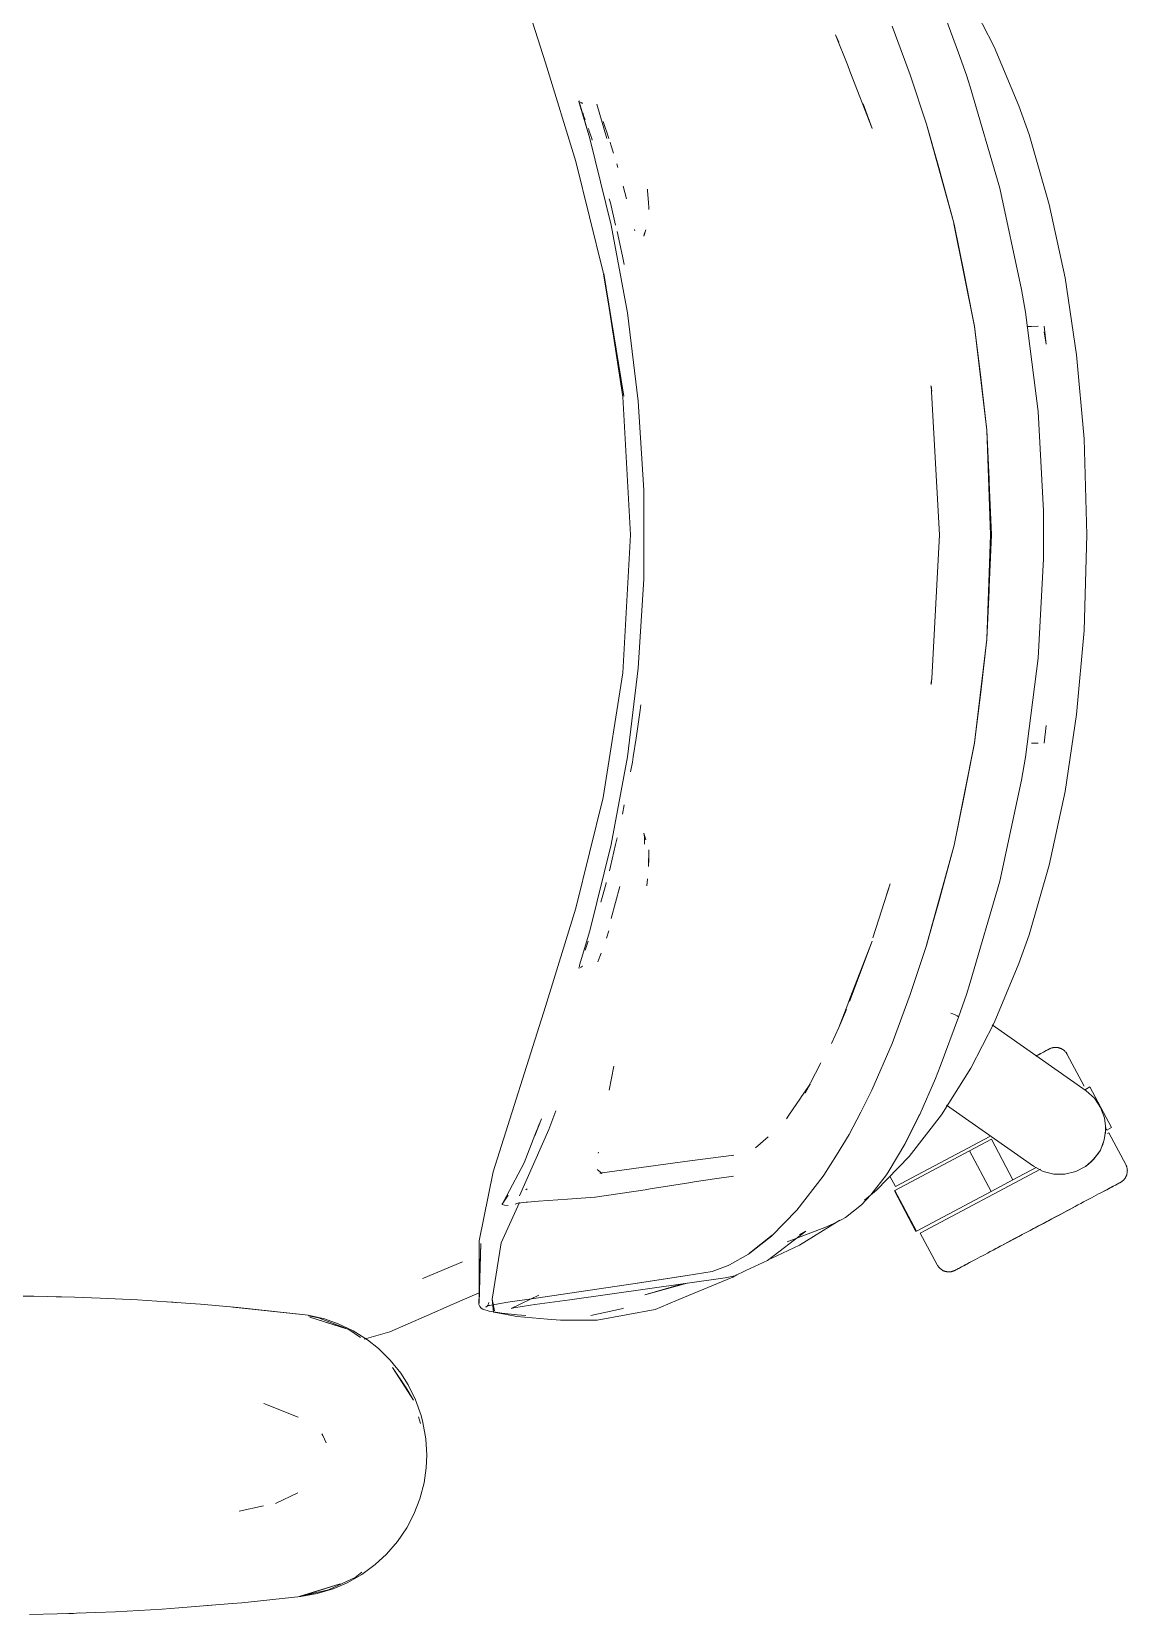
# Model space of a CAD drawing. Header units: millimetres. Extents: x 90978 to 295199, y -4084 to 97293.
# Drawn here: x 200071.1 to 200404.4, y 30828.5 to 31310 of the extents above; entities that cross this region are included whole.
import ezdxf

# ---------------------------------------------------------------- set-up
doc = ezdxf.new("R2010")
doc.units = ezdxf.units.MM
doc.header["$MEASUREMENT"] = 0
doc.layers.add('G-IMPT', color=8, linetype='CONTINUOUS', lineweight=9)
doc.layers.add('I-FURN', color=8, linetype='CONTINUOUS', lineweight=9)

msp = doc.modelspace()

# ---------------------------------------------------------------- linework, layer by layer
at = {"layer": 'G-IMPT'}
for p, q in [((200227.42, 31300.53), (200211.43, 31350.77)), ((200353.08, 31303.62), (200347.48, 31318.69)), ((200363.89, 31305.41), (200356.8, 31319.19)), ((200338.31, 31296.84), (200332.85, 31311.72)), ((200319.34, 31299.76), (200315.62, 31309.08)), ((200315.62, 31309.08), (200316.62, 31306.84)), ((200353.08, 31303.62), (200355.42, 31296.8)), ((200371.41, 31287.44), (200363.89, 31305.41)), ((200236.6, 31270.55), (200227.42, 31300.53)), ((200320.01, 31298.03), (200319.34, 31299.76)), ((200326.72, 31280.58), (200320.01, 31298.03)), ((200338.31, 31296.84), (200343.32, 31281.92)), ((200356.61, 31293.19), (200355.42, 31296.8)), ((200356.61, 31293.19), (200365.56, 31262.36)), ((200237.56, 31288.73), (200237.69, 31288.97)), ((200240.83, 31277.5), (200237.56, 31288.73)), ((200240.83, 31277.5), (200237.71, 31288.32)), ((200237.77, 31288.04), (200237.71, 31288.32)), ((200240.83, 31277.5), (200237.77, 31288.04)), ((200238.65, 31288.19), (200238.04, 31288.57)), ((200238.65, 31288.19), (200238.44, 31288.33)), ((200246.02, 31277.5), (200242.99, 31287.93)), ((200326.72, 31280.58), (200324, 31288.02)), ((200371.41, 31287.44), (200374.48, 31278.7)), ((200239.1, 31284.25), (200238.71, 31285.32)), ((200239.45, 31283.28), (200239.1, 31284.25)), ((200244.9, 31282.68), (200245.66, 31280.52)), ((200240.44, 31280.53), (200240.72, 31279.73)), ((200241.46, 31277.5), (200240.72, 31279.73)), ((200247.38, 31251.19), (200240.83, 31277.5)), ((200241.46, 31277.5), (200241.61, 31277.04)), ((200245.91, 31279.8), (200245.66, 31280.52)), ((200245.91, 31279.8), (200246.68, 31277.5)), ((200347.05, 31268.67), (200343.27, 31281.83)), ((200351.7, 31251.43), (200343.27, 31281.83)), ((200351.7, 31251.43), (200343.32, 31281.92)), ((200374.48, 31278.7), (200380.65, 31257.46)), ((200247.06, 31276.36), (200247.31, 31275.58)), ((200247.31, 31275.58), (200248.1, 31273.09)), ((200236.6, 31270.55), (200244.91, 31236.87)), ((200249.09, 31269.79), (200249.42, 31268.67)), ((200347.05, 31268.67), (200351.7, 31251.43)), ((200251, 31263), (200251.99, 31259.14)), ((200251, 31263), (200251.39, 31261.47)), ((200247.14, 31257.92), (200246.8, 31259.2)), ((200258.42, 31261.65), (200258.39, 31262.13)), ((200258.69, 31257.94), (200258.42, 31261.65)), ((200372.22, 31231.57), (200365.56, 31262.36)), ((200248.7, 31251.17), (200247.14, 31257.92)), ((200258.69, 31257.94), (200258.79, 31256.57)), ((200258.8, 31255.87), (200258.79, 31256.57)), ((200380.65, 31257.46), (200385.47, 31235.1)), ((200247.38, 31251.19), (200252.31, 31224.52)), ((200250.86, 31241.77), (200249.15, 31249.19)), ((200254.59, 31249.38), (200254.46, 31249.79)), ((200257.26, 31247.78), (200257.95, 31249.73)), ((200257.26, 31247.78), (200257.48, 31248.83)), ((200357.87, 31220.3), (200351.66, 31251.54)), ((200351.66, 31251.54), (200357.87, 31220.38)), ((200351.7, 31251.43), (200354.78, 31236.4)), ((200251.33, 31239.14), (200250.86, 31241.77)), ((200244.91, 31236.87), (200251.17, 31199.13)), ((200250.91, 31198.95), (200245.18, 31236.49)), ((200251.17, 31199.13), (200245.18, 31236.49)), ((200357.87, 31220.3), (200354.78, 31236.4)), ((200388.96, 31211.68), (200385.47, 31235.1)), ((200373.41, 31224.65), (200372.22, 31231.57)), ((200252.31, 31224.52), (200255.61, 31197.6)), ((200377.22, 31194.48), (200373.41, 31224.65)), ((200361.7, 31188.78), (200357.87, 31220.38)), ((200359.82, 31204.82), (200357.87, 31220.3)), ((200361.66, 31188.74), (200357.87, 31220.3)), ((200373.96, 31220.29), (200375.2, 31220.34)), ((200377.3, 31220.41), (200375.2, 31220.34)), ((200377.3, 31220.41), (200377.19, 31220.41)), ((200379.06, 31220.38), (200379.71, 31214.97)), ((200379.14, 31218.74), (200379.71, 31214.97)), ((200391.22, 31186.11), (200388.96, 31211.68)), ((200344.66, 31202.25), (200344.7, 31202)), ((200347.21, 31156.97), (200344.7, 31202.31)), ((200344.7, 31202.31), (200344.93, 31200.69)), ((200344.93, 31200.69), (200344.7, 31202)), ((200359.82, 31204.82), (200361.66, 31188.74)), ((200250.91, 31198.95), (200253.27, 31156.97)), ((200257.26, 31170.53), (200255.61, 31197.6)), ((200378.84, 31164.28), (200377.22, 31194.48)), ((200361.66, 31188.74), (200362.33, 31173.85)), ((200361.66, 31188.74), (200362.8, 31156.97)), ((200363.03, 31156.97), (200361.7, 31188.78)), ((200392.07, 31156.97), (200391.22, 31186.11)), ((200362.33, 31173.85), (200362.8, 31156.97)), ((200257.26, 31143.41), (200257.26, 31170.53)), ((200378.84, 31164.28), (200378.93, 31156.97)), ((200250.91, 31114.98), (200253.27, 31156.97)), ((200347.26, 31156.97), (200344.93, 31113.24)), ((200347.21, 31156.97), (200344.93, 31113.24)), ((200361.66, 31125.19), (200362.8, 31156.97)), ((200361.7, 31125.15), (200363.03, 31156.97)), ((200362.33, 31140.08), (200362.8, 31156.97)), ((200378.84, 31149.66), (200378.93, 31156.97)), ((200391.22, 31127.83), (200392.07, 31156.97)), ((200378.84, 31149.66), (200377.22, 31119.45)), ((200257.26, 31143.41), (200255.61, 31116.34)), ((200362.33, 31140.08), (200361.66, 31125.19)), ((200361.66, 31125.19), (200357.87, 31093.64)), ((200361.7, 31125.15), (200357.87, 31093.56)), ((200361.66, 31125.19), (200359.82, 31109.11)), ((200388.96, 31102.25), (200391.22, 31127.83)), ((200377.22, 31119.45), (200373.41, 31089.28)), ((200244.91, 31077.07), (200250.91, 31114.98)), ((200252.31, 31089.42), (200255.61, 31116.34)), ((200344.66, 31111.69), (200344.7, 31111.93)), ((200344.93, 31113.24), (200344.67, 31111.46)), ((200344.93, 31113.24), (200344.7, 31111.93)), ((200357.87, 31093.64), (200359.82, 31109.11)), ((200256.22, 31103.57), (200256.41, 31105.23)), ((200254.93, 31095.04), (200256.22, 31103.57)), ((200385.47, 31078.84), (200388.96, 31102.25)), ((200254.93, 31095.04), (200254.08, 31089.42)), ((200379.06, 31093.55), (200379.71, 31098.97)), ((200351.7, 31062.51), (200357.87, 31093.64)), ((200351.7, 31062.51), (200357.87, 31093.56)), ((200357.87, 31093.64), (200354.78, 31077.53)), ((200375.2, 31093.6), (200377.3, 31093.52)), ((200377.3, 31093.52), (200377.19, 31093.52)), ((200247.38, 31062.75), (200252.31, 31089.42)), ((200253.28, 31084.89), (200253.83, 31087.79)), ((200254.08, 31089.42), (200253.83, 31087.79)), ((200373.41, 31089.28), (200372.22, 31082.36)), ((200365.56, 31051.57), (200372.22, 31082.36)), ((200244.91, 31077.07), (200236.6, 31043.38)), ((200351.7, 31062.51), (200354.78, 31077.53)), ((200380.65, 31056.47), (200385.47, 31078.84)), ((200251.35, 31074.79), (200250.82, 31071.97)), ((200257.48, 31065.11), (200257.26, 31066.15)), ((200257.26, 31066.15), (200257.95, 31064.21)), ((200247.38, 31062.75), (200240.83, 31036.43)), ((200247.14, 31056.01), (200248.7, 31062.76)), ((200249.15, 31064.74), (200248.7, 31062.76)), ((200257.48, 31065.11), (200257.51, 31062.8)), ((200257.52, 31062.94), (200257.51, 31062.8)), ((200258.8, 31061.1), (200258.71, 31056.04)), ((200258.8, 31061.1), (200258.8, 31058.32)), ((200351.7, 31062.51), (200343.27, 31032.1)), ((200351.7, 31062.51), (200343.32, 31032.01)), ((200347.05, 31045.26), (200351.7, 31062.51)), ((200247.14, 31056.01), (200246.81, 31054.72)), ((200258.71, 31056.04), (200258.8, 31058.32)), ((200374.48, 31035.23), (200380.65, 31056.47)), ((200245.84, 31050.99), (200245.89, 31051.17)), ((200258.4, 31052.25), (200258.19, 31050.15)), ((200365.56, 31051.57), (200356.61, 31020.74)), ((200245.53, 31049.85), (200244.41, 31045.86)), ((200245.53, 31049.85), (200245.84, 31050.99)), ((200247.32, 31040.26), (200250.04, 31050)), ((200332.25, 31050.82), (200327, 31034.34)), ((200332.25, 31050.82), (200331.17, 31047.39)), ((200227.42, 31013.41), (200236.6, 31043.38)), ((200244.41, 31045.86), (200244.2, 31045.17)), ((200347.05, 31045.26), (200343.27, 31032.1)), ((200240.83, 31036.43), (200237.76, 31026)), ((200239.67, 31031.23), (200240.41, 31033.33)), ((200246.67, 31036.44), (200245.94, 31034.22)), ((200326.72, 31033.35), (200319.9, 31014.94)), ((200326.72, 31033.35), (200320.01, 31015.9)), ((200343.32, 31032.01), (200338.31, 31017.09)), ((200374.48, 31035.23), (200371.41, 31026.5)), ((200239.67, 31031.23), (200239.43, 31030.57)), ((200243.96, 31028.68), (200243.34, 31027.02)), ((200243.96, 31028.68), (200244.33, 31029.69)), ((200237.56, 31025.21), (200237.62, 31025.44)), ((200237.65, 31024.97), (200237.56, 31025.21)), ((200237.62, 31025.44), (200237.69, 31025.73)), ((200237.69, 31025.73), (200237.76, 31026)), ((200238.65, 31025.75), (200238.04, 31025.36)), ((200238.65, 31025.75), (200238.44, 31025.6)), ((200371.41, 31026.5), (200363.89, 31008.52)), ((200356.61, 31020.74), (200355.42, 31017.14)), ((200227.42, 31013.41), (200211.43, 30963.17)), ((200316.62, 31007.09), (200319.34, 31014.18)), ((200320.01, 31015.9), (200319.34, 31014.18)), ((200332.85, 31002.22), (200338.31, 31017.09)), ((200353.01, 31010.2), (200355.42, 31017.14)), ((200316.62, 31007.09), (200318.93, 31012.54)), ((200347.48, 30995.24), (200353.05, 31010.21)), ((200351.78, 31010.99), (200350.73, 31011.41)), ((200350.73, 31011.41), (200351.32, 31011.19)), ((200351.78, 31010.99), (200351.32, 31011.19)), ((200351.78, 31010.99), (200352.43, 31010.71)), ((200351.78, 31010.99), (200352.61, 31010.61)), ((200352.43, 31010.71), (200352.61, 31010.61)), ((200353.02, 31010.34), (200352.61, 31010.61)), ((200352.61, 31010.61), (200353, 31010.38)), ((200353.02, 31010.34), (200353, 31010.38)), ((200353.02, 31010.34), (200353.01, 31010.2)), ((200353.05, 31010.21), (200353.02, 31010.34)), ((200356.8, 30994.74), (200363.89, 31008.52)), ((200314.42, 31002.25), (200316.62, 31007.09)), ((200332.85, 31002.22), (200326.67, 30987.99)), ((200248.14, 30995.3), (200246.73, 30988.04)), ((200311.14, 30996.34), (200306.36, 30987.1)), ((200346, 30991.56), (200347.48, 30995.24)), ((200347.82, 30980.45), (200356.8, 30994.74)), ((200307.87, 30989.87), (200305.31, 30986.12)), ((200307.87, 30989.87), (200306.36, 30987.1)), ((200341.23, 30980.61), (200346, 30991.56)), ((200304.92, 30985.54), (200301.42, 30980.41)), ((200305.31, 30986.12), (200304.92, 30985.54)), ((200323.28, 30981.26), (200326.67, 30987.99)), ((200226.13, 30979.25), (200224.1, 30974.15)), ((200224.11, 30974.35), (200226.13, 30979.25)), ((200230.58, 30981.71), (200228.4, 30975.99)), ((200301.42, 30980.41), (200300.67, 30979.3)), ((200323.28, 30981.26), (200319.72, 30974.47)), ((200341.23, 30980.61), (200336.7, 30971.55)), ((200341.01, 30980.16), (200336.7, 30971.55)), ((200341.23, 30980.61), (200337.01, 30972.15)), ((200347.82, 30980.45), (200338.02, 30967.85)), ((200341.01, 30980.16), (200341.23, 30980.61)), ((200228.4, 30975.99), (200219.48, 30955.83)), ((200220.85, 30965.88), (200224.11, 30974.35)), ((200224.1, 30974.15), (200225.5, 30977.68)), ((200315.95, 30968.24), (200319.72, 30974.47)), ((200295.15, 30973.77), (200291.24, 30970.44)), ((200336.7, 30971.55), (200331.97, 30963.55)), ((200336.7, 30971.55), (200337.01, 30972.15)), ((200220.85, 30965.88), (200215.57, 30955.77)), ((200243.46, 30968.82), (200243.5, 30969.17)), ((200271.29, 30966.49), (200243.96, 30962.76)), ((200271.29, 30966.49), (200284.65, 30968.27)), ((200284.65, 30968.27), (200284.18, 30968.13)), ((200315.95, 30968.24), (200312.06, 30962.15)), ((200328.06, 30957.55), (200338.02, 30967.85)), ((200211.43, 30963.17), (200207.23, 30942.21)), ((200243.11, 30963.87), (200244.67, 30962.63)), ((200243.96, 30962.76), (200244.22, 30962.71)), ((200244.46, 30962.67), (200244.22, 30962.71)), ((200259.21, 30957.95), (200270.99, 30959.81)), ((200272.65, 30960.08), (200270.99, 30959.81)), ((200279.48, 30961.14), (200272.65, 30960.08)), ((200279.48, 30961.14), (200284.56, 30961.89)), ((200303.88, 30951.45), (200311.9, 30961.89)), ((200311.9, 30961.89), (200312.06, 30962.15)), ((200326.39, 30956.13), (200331.1, 30962.27)), ((200331.1, 30962.27), (200331.97, 30963.55)), ((200214.22, 30953.32), (200216.07, 30956.02)), ((200214.22, 30953.32), (200215.57, 30955.77)), ((200221.86, 30958), (200221.42, 30957.73)), ((200225.28, 30954.23), (200234.12, 30954.86)), ((200242.37, 30955.48), (200234.12, 30954.86)), ((200242.45, 30955.49), (200242.37, 30955.48)), ((200242.45, 30955.49), (200257.66, 30957.7)), ((200257.66, 30957.7), (200259.21, 30957.95)), ((200326.39, 30956.13), (200323.49, 30953.11)), ((200324.39, 30954.55), (200328.06, 30957.55)), ((200213.86, 30941.51), (200219.45, 30953.8)), ((200214.22, 30953.32), (200214.19, 30953.49)), ((200214.25, 30953.19), (200214.22, 30953.32)), ((200214.94, 30953.04), (200214.25, 30953.19)), ((200216.05, 30952.92), (200214.94, 30953.04)), ((200218.21, 30953.35), (200218.98, 30953.63)), ((200219.04, 30953.65), (200218.98, 30953.63)), ((200221.5, 30953.94), (200219.04, 30953.65)), ((200221.5, 30953.94), (200221.87, 30953.98)), ((200225.28, 30954.23), (200221.87, 30953.98)), ((200296.14, 30943.55), (200303.88, 30951.45)), ((200318.63, 30949.25), (200323.49, 30953.11)), ((200300.92, 30941.88), (200312.83, 30946.39)), ((200316.14, 30947.94), (200304.69, 30940.82)), ((200315.06, 30947.46), (200312.83, 30946.39)), ((200317.49, 30948.63), (200315.06, 30947.46)), ((200316.14, 30947.94), (200316.9, 30948.44)), ((200317.49, 30948.63), (200318.63, 30949.25)), ((200207.67, 30941.32), (200207.09, 30922.88)), ((200207.23, 30942.21), (200207.19, 30923.34)), ((200207.67, 30941.32), (200207.19, 30923.34)), ((200213.86, 30941.51), (200211.15, 30924.46)), ((200296.14, 30943.55), (200289.17, 30938.13)), ((200289.4, 30938.46), (200296.35, 30943.86)), ((200289.4, 30938.46), (200292.78, 30941.05)), ((200296.35, 30943.86), (200292.78, 30941.05)), ((200306.58, 30945.11), (200294.93, 30936.19)), ((200304.69, 30940.82), (200296.06, 30936.84)), ((200306.58, 30945.11), (200304.63, 30943.99)), ((200202.09, 30935.78), (200190.23, 30930.85)), ((200289.17, 30938.13), (200283.34, 30934.85)), ((200294.93, 30936.19), (200288.35, 30933.13)), ((200189.97, 30930.75), (200190.23, 30930.85)), ((200234.78, 30924.24), (200282, 30930.92)), ((200254.69, 30929.18), (200269.88, 30931.51)), ((200255.29, 30929.28), (200270.46, 30931.58)), ((200255.29, 30929.28), (200269.88, 30931.51)), ((200284.43, 30931.08), (200267.98, 30924.28)), ((200278.13, 30932.88), (200270.46, 30931.58)), ((200282.92, 30934.63), (200278.13, 30932.88)), ((200282, 30930.92), (200284.99, 30931.56)), ((200282.92, 30934.63), (200283.34, 30934.85)), ((200285.6, 30931.85), (200284.43, 30931.08)), ((200288.35, 30933.13), (200284.99, 30931.56)), ((200199.03, 30922.75), (200207.2, 30926.31)), ((200254.69, 30929.18), (200223.81, 30924.63)), ((200257.57, 30925.79), (200270.52, 30929.29)), ((200257.57, 30925.79), (200269.46, 30929.14)), ((200071.75, 30925.3), (200066.28, 30925.38)), ((200071.75, 30925.3), (200084.06, 30925.01)), ((200080.19, 30925.09), (200078.53, 30925.17)), ((200091.93, 30924.72), (200084.06, 30925.01)), ((200091.93, 30924.72), (200103.24, 30924.18)), ((200112.11, 30923.62), (200103.24, 30924.18)), ((200112.11, 30923.62), (200122.4, 30922.89)), ((200114.15, 30923.48), (200112.25, 30923.57)), ((200114.15, 30923.48), (200115.57, 30923.35)), ((200133.8, 30921.9), (200122.4, 30922.89)), ((200155.23, 30919.55), (200132.28, 30922)), ((200132.28, 30922), (200152.42, 30919.88)), ((200155.23, 30919.55), (200133.8, 30921.9)), ((200191.2, 30919.33), (200199.03, 30922.75)), ((200207.06, 30922.76), (200207.25, 30923.63)), ((200207.06, 30922.76), (200207.46, 30922.19)), ((200207.09, 30922.88), (200207.19, 30923.34)), ((200207.19, 30923.34), (200207.23, 30923.51)), ((200207.25, 30923.63), (200207.23, 30923.51)), ((200207.83, 30921.69), (200207.46, 30922.19)), ((200207.83, 30921.69), (200208.37, 30921.37)), ((200210.23, 30920.82), (200208.37, 30921.37)), ((200210.32, 30922.58), (200209.22, 30922.02)), ((200209.72, 30922.41), (200209.22, 30922.02)), ((200209.7, 30922.41), (200215.96, 30923.52)), ((200210.32, 30922.58), (200209.7, 30922.41)), ((200210.04, 30922.96), (200209.72, 30922.41)), ((200210.04, 30922.96), (200210.12, 30923.45)), ((200211.83, 30920.88), (200211.15, 30924.46)), ((200211.83, 30920.88), (200211.21, 30924.43)), ((200211.21, 30924.43), (200211.6, 30920.47)), ((200223.81, 30924.63), (200215.96, 30923.52)), ((200225.36, 30925.61), (200216.93, 30921.61)), ((200216.93, 30921.61), (200217.8, 30921.75)), ((200217.8, 30921.75), (200222.82, 30922.59)), ((200222.82, 30922.59), (200224.12, 30922.8)), ((200234.78, 30924.24), (200224.12, 30922.8)), ((200241.19, 30919.47), (200250.5, 30921.51)), ((200243.06, 30918.06), (200260.75, 30921.3)), ((200250.5, 30921.51), (200251.08, 30921.66)), ((200260.75, 30921.3), (200264.61, 30922.89)), ((200267.98, 30924.28), (200264.61, 30922.89)), ((200155.23, 30919.55), (200152.42, 30919.88)), ((200155.23, 30919.55), (200160.2, 30918.39)), ((200155.31, 30919.33), (200158.37, 30918.76)), ((200167.59, 30915.15), (200155.73, 30918.96)), ((200164.88, 30916.05), (200155.73, 30918.96)), ((200158.37, 30918.76), (200166.55, 30915.56)), ((200164.33, 30916.95), (200160.2, 30918.39)), ((200168.91, 30914.76), (200164.33, 30916.95)), ((200180.07, 30914.47), (200191.2, 30919.33)), ((200213.51, 30920.29), (200210.23, 30920.82)), ((200213.92, 30920.03), (200211.6, 30920.47)), ((200213.51, 30920.29), (200214.12, 30920.21)), ((200213.92, 30920.03), (200218.17, 30919.22)), ((200218.81, 30919.69), (200214.12, 30920.21)), ((200218.64, 30919.18), (200218.17, 30919.22)), ((200227.97, 30918.37), (200218.64, 30919.18)), ((200218.81, 30919.69), (200221.4, 30919.48)), ((200227.97, 30918.37), (200231.92, 30918.03)), ((200231.92, 30918.03), (200236.09, 30918.03)), ((200243.06, 30918.06), (200236.09, 30918.03)), ((200167.59, 30915.15), (200164.88, 30916.05)), ((200167.59, 30915.15), (200171.16, 30912.73)), ((200168.91, 30914.76), (200173.23, 30912.03)), ((200180.07, 30914.47), (200172.25, 30912.21)), ((200176.54, 30909.4), (200173.23, 30912.03)), ((200180.15, 30905.85), (200176.54, 30909.4)), ((200180.15, 30905.85), (200183.34, 30901.88)), ((200187.2, 30893.72), (200180.87, 30903.67)), ((200185.04, 30897.4), (200180.87, 30903.67)), ((200185.6, 30898.33), (200183.34, 30901.88)), ((200187.2, 30893.72), (200185.04, 30897.4)), ((200187.84, 30893.82), (200185.6, 30898.33)), ((200141.71, 30892.65), (200152.14, 30888.51)), ((200187.84, 30893.82), (200189.55, 30889.05)), ((200188.75, 30888.61), (200189.37, 30886.58)), ((200190.12, 30886.92), (200189.55, 30889.05)), ((200159.67, 30882.98), (200159.37, 30883.43)), ((200160.68, 30880.76), (200159.67, 30882.98)), ((200191, 30881.97), (200190.12, 30886.92)), ((200191.29, 30876.93), (200191, 30881.97)), ((200190.48, 30868.57), (200191.12, 30873.08)), ((200191.29, 30876.93), (200191.12, 30873.08)), ((200190.48, 30868.57), (200189.21, 30863.7)), ((200152.05, 30865.55), (200145.26, 30862.29)), ((200187.38, 30858.99), (200189.21, 30863.7)), ((200134.22, 30859.95), (200141.65, 30861.52)), ((200185.19, 30854.83), (200187.38, 30858.99)), ((200185.19, 30854.83), (200182.36, 30850.66)), ((200182.36, 30850.66), (200179.04, 30846.83)), ((200175.6, 30843.66), (200179.04, 30846.83)), ((200161.39, 30836.02), (200169.45, 30839.76)), ((200167.08, 30838.15), (200171.52, 30840.67)), ((200171.56, 30841.36), (200169.45, 30839.76)), ((200175.6, 30843.66), (200171.52, 30840.67)), ((200152.42, 30833.98), (200164.88, 30837.81)), ((200152.42, 30833.98), (200155.73, 30834.9)), ((200152.93, 30833.98), (200157.97, 30834.88)), ((200161.39, 30836.02), (200152.98, 30834.11)), ((200164.88, 30837.81), (200155.73, 30834.9)), ((200162.84, 30836.34), (200157.97, 30834.88)), ((200167.08, 30838.15), (200162.84, 30836.34)), ((200110.73, 30830.16), (200096.59, 30829.35)), ((200115.82, 30830.48), (200110.73, 30830.16)), ((200115.82, 30830.48), (200130.87, 30831.73)), ((200124, 30831.13), (200125.68, 30831.3)), ((200130.87, 30831.73), (200135, 30832.07)), ((200135, 30832.07), (200152.93, 30833.98)), ((200070.39, 30828.54), (200078.81, 30828.7)), ((200090.57, 30829.09), (200078.81, 30828.7)), ((200083.75, 30828.84), (200082.25, 30828.83)), ((200085.68, 30828.95), (200083.75, 30828.84)), ((200090.57, 30829.09), (200096.59, 30829.35))]:
    msp.add_line(p, q, dxfattribs=at)
at = {"layer": 'I-FURN'}
for p, q in [((200363.26, 31007.85), (200391.85, 30987.83)), ((200376.53, 30998.34), (200377.07, 30998.63)), ((200377.34, 30998.77), (200376.82, 30998.5)), ((200377.07, 30998.63), (200377.57, 30998.89)), ((200377.82, 30999.03), (200377.34, 30998.77)), ((200377.57, 30998.89), (200378.03, 30999.14)), ((200378.27, 30999.27), (200377.82, 30999.03)), ((200378.03, 30999.14), (200378.46, 30999.37)), ((200378.68, 30999.49), (200378.27, 30999.27)), ((200378.46, 30999.37), (200378.85, 30999.58)), ((200379.05, 30999.68), (200378.68, 30999.49)), ((200378.85, 30999.58), (200379.21, 30999.77)), ((200379.39, 30999.86), (200379.05, 30999.68)), ((200379.21, 30999.77), (200379.53, 30999.94)), ((200379.68, 31000.02), (200379.39, 30999.86)), ((200379.53, 30999.94), (200379.81, 31000.09)), ((200379.94, 31000.16), (200379.68, 31000.02)), ((200379.81, 31000.09), (200380.05, 31000.21)), ((200380.16, 31000.27), (200379.94, 31000.16)), ((200380.05, 31000.21), (200380.25, 31000.32)), ((200380.34, 31000.37), (200380.16, 31000.27)), ((200380.25, 31000.32), (200380.41, 31000.41)), ((200380.48, 31000.44), (200380.34, 31000.37)), ((200380.41, 31000.41), (200380.53, 31000.47)), ((200380.58, 31000.5), (200380.48, 31000.44)), ((200380.53, 31000.47), (200380.62, 31000.52)), ((200380.64, 31000.53), (200380.58, 31000.5)), ((200380.62, 31000.52), (200380.66, 31000.54)), ((200380.66, 31000.54), (200380.64, 31000.53)), ((200380.66, 31000.54), (200380.81, 31000.61)), ((200380.66, 31000.54), (200380.66, 31000.54)), ((200380.81, 31000.61), (200380.95, 31000.68)), ((200380.95, 31000.68), (200381.1, 31000.74)), ((200381.1, 31000.74), (200381.25, 31000.8)), ((200381.25, 31000.8), (200381.41, 31000.85)), ((200381.41, 31000.85), (200381.56, 31000.89)), ((200381.56, 31000.89), (200381.72, 31000.92)), ((200381.72, 31000.92), (200381.88, 31000.96)), ((200381.88, 31000.96), (200382.04, 31000.98)), ((200382.04, 31000.98), (200382.2, 31001)), ((200382.2, 31001), (200382.36, 31001.01)), ((200382.36, 31001.01), (200382.52, 31001.01)), ((200382.52, 31001.01), (200382.68, 31001.01)), ((200382.68, 31001.01), (200382.84, 31001)), ((200382.84, 31001), (200383, 31000.99)), ((200383, 31000.99), (200383.16, 31000.97)), ((200383.16, 31000.97), (200383.32, 31000.94)), ((200383.32, 31000.94), (200383.48, 31000.91)), ((200383.48, 31000.91), (200383.63, 31000.86)), ((200383.63, 31000.86), (200383.79, 31000.82)), ((200383.79, 31000.82), (200383.94, 31000.77)), ((200383.94, 31000.77), (200384.09, 31000.71)), ((200384.09, 31000.71), (200384.24, 31000.64)), ((200384.24, 31000.64), (200384.38, 31000.57)), ((200384.38, 31000.57), (200384.53, 31000.5)), ((200384.53, 31000.5), (200384.67, 31000.42)), ((200384.67, 31000.42), (200384.8, 31000.33)), ((200384.8, 31000.33), (200384.93, 31000.24)), ((200384.93, 31000.24), (200385.06, 31000.14)), ((200385.06, 31000.14), (200385.19, 31000.04)), ((200385.19, 31000.04), (200385.31, 30999.93)), ((200385.31, 30999.93), (200385.42, 30999.82)), ((200385.42, 30999.82), (200385.53, 30999.7)), ((200385.53, 30999.7), (200385.64, 30999.58)), ((200385.64, 30999.58), (200385.74, 30999.45)), ((200385.74, 30999.45), (200385.84, 30999.32)), ((200385.84, 30999.32), (200385.93, 30999.19)), ((200385.93, 30999.19), (200386.01, 30999.05)), ((200386.01, 30999.05), (200386.09, 30998.91)), ((200386.09, 30998.91), (200386.11, 30998.87)), ((200391.26, 30989.19), (200386.11, 30998.87)), ((200391.62, 30988.24), (200393.01, 30988.99)), ((200399.59, 30976.62), (200393.01, 30988.99)), ((200391.7, 30988.29), (200391.62, 30988.24)), ((200391.85, 30987.83), (200394.36, 30985.57)), ((200394.36, 30985.57), (200396.26, 30982.78)), ((200375.8, 30964.9), (200349.37, 30983.41)), ((200396.26, 30982.78), (200397.44, 30979.62)), ((200397.44, 30979.62), (200397.82, 30976.27)), ((200397.82, 30976.27), (200397.39, 30972.92)), ((200397.79, 30976.64), (200398.19, 30975.88)), ((200399.59, 30976.62), (200398.19, 30975.88)), ((200398.19, 30975.88), (200398.28, 30975.93)), ((200398.4, 30974.86), (200398.77, 30975.06)), ((200403.92, 30965.38), (200398.77, 30975.06)), ((200333.69, 30957.44), (200356.4, 30969.52)), ((200333.87, 30958.67), (200362.57, 30973.93)), ((200356.4, 30969.52), (200363.04, 30973.05)), ((200362.97, 30957.16), (200356.4, 30969.52)), ((200369.61, 30960.69), (200363.04, 30973.05)), ((200396.18, 30969.78), (200394.24, 30967.01)), ((200397.39, 30972.92), (200396.18, 30969.78)), ((200376.67, 30964.44), (200369.61, 30960.69)), ((200378.78, 30963.31), (200375.8, 30964.9)), ((200391.7, 30964.79), (200388.7, 30963.25)), ((200394.24, 30967.01), (200391.7, 30964.79)), ((200391.98, 30965), (200393.4, 30966.15)), ((200393.4, 30966.15), (200395.7, 30968.94)), ((200403.92, 30965.38), (200404, 30965.23)), ((200404, 30965.23), (200404.06, 30965.09)), ((200404.06, 30965.09), (200404.13, 30964.94)), ((200404.13, 30964.94), (200404.18, 30964.78)), ((200404.18, 30964.78), (200404.23, 30964.63)), ((200404.23, 30964.63), (200404.27, 30964.48)), ((200404.27, 30964.48), (200404.31, 30964.32)), ((200332.19, 30961.83), (200333.87, 30958.67)), ((200341.38, 30944.55), (200377.99, 30964.01)), ((200369.61, 30960.69), (200362.97, 30957.16)), ((200382.05, 30962.48), (200378.78, 30963.31)), ((200385.42, 30962.46), (200382.05, 30962.48)), ((200388.7, 30963.25), (200385.42, 30962.46)), ((200401.4, 30959.47), (200401.64, 30959.6)), ((200401.76, 30959.66), (200401.54, 30959.54)), ((200401.64, 30959.6), (200401.85, 30959.71)), ((200401.94, 30959.75), (200401.76, 30959.66)), ((200401.85, 30959.71), (200402.01, 30959.79)), ((200402.08, 30959.83), (200401.94, 30959.75)), ((200402.01, 30959.79), (200402.13, 30959.86)), ((200402.18, 30959.88), (200402.08, 30959.83)), ((200402.13, 30959.86), (200402.21, 30959.9)), ((200402.24, 30959.91), (200402.18, 30959.88)), ((200402.21, 30959.9), (200402.25, 30959.92)), ((200402.26, 30959.93), (200402.24, 30959.91)), ((200402.25, 30959.92), (200402.26, 30959.93)), ((200402.3, 30959.95), (200402.26, 30959.93)), ((200402.44, 30960.03), (200402.3, 30959.95)), ((200402.57, 30960.11), (200402.44, 30960.03)), ((200402.71, 30960.2), (200402.57, 30960.11)), ((200402.84, 30960.3), (200402.71, 30960.2)), ((200402.96, 30960.4), (200402.84, 30960.3)), ((200403.08, 30960.51), (200402.96, 30960.4)), ((200403.2, 30960.62), (200403.08, 30960.51)), ((200403.31, 30960.73), (200403.2, 30960.62)), ((200403.42, 30960.85), (200403.31, 30960.73)), ((200403.52, 30960.98), (200403.42, 30960.85)), ((200403.62, 30961.1), (200403.52, 30960.98)), ((200403.71, 30961.24), (200403.62, 30961.1)), ((200403.8, 30961.37), (200403.71, 30961.24)), ((200403.88, 30961.51), (200403.8, 30961.37)), ((200403.96, 30961.65), (200403.88, 30961.51)), ((200404.03, 30961.8), (200403.96, 30961.65)), ((200404.09, 30961.95), (200404.03, 30961.8)), ((200404.15, 30962.1), (200404.09, 30961.95)), ((200404.2, 30962.25), (200404.15, 30962.1)), ((200404.25, 30962.4), (200404.2, 30962.25)), ((200404.29, 30962.56), (200404.25, 30962.4)), ((200404.32, 30962.72), (200404.29, 30962.56)), ((200404.31, 30964.32), (200404.34, 30964.16)), ((200404.35, 30962.88), (200404.32, 30962.72)), ((200404.34, 30964.16), (200404.36, 30964)), ((200404.37, 30963.04), (200404.35, 30962.88)), ((200404.36, 30964), (200404.38, 30963.84)), ((200404.39, 30963.2), (200404.37, 30963.04)), ((200404.38, 30963.84), (200404.39, 30963.68)), ((200404.39, 30963.68), (200404.4, 30963.52)), ((200404.4, 30963.52), (200404.39, 30963.36)), ((200404.39, 30963.36), (200404.39, 30963.2)), ((200333.52, 30957.35), (200340.09, 30944.99)), ((200340.26, 30945.08), (200333.69, 30957.44)), ((200362.97, 30957.16), (200340.26, 30945.08)), ((200391.91, 30954.43), (200392.72, 30954.85)), ((200392.72, 30954.85), (200393.49, 30955.26)), ((200393.49, 30955.26), (200394.24, 30955.66)), ((200394.24, 30955.66), (200394.96, 30956.05)), ((200394.96, 30956.05), (200395.66, 30956.42)), ((200395.66, 30956.42), (200396.32, 30956.77)), ((200396.32, 30956.77), (200396.95, 30957.11)), ((200396.95, 30957.11), (200397.56, 30957.42)), ((200397.87, 30957.59), (200397.28, 30957.28)), ((200397.56, 30957.42), (200398.13, 30957.73)), ((200398.42, 30957.88), (200397.87, 30957.59)), ((200398.13, 30957.73), (200398.66, 30958.01)), ((200398.94, 30958.16), (200398.42, 30957.88)), ((200398.66, 30958.01), (200399.16, 30958.28)), ((200399.42, 30958.41), (200398.94, 30958.16)), ((200399.16, 30958.28), (200399.63, 30958.53)), ((200399.86, 30958.65), (200399.42, 30958.41)), ((200399.63, 30958.53), (200400.06, 30958.75)), ((200400.27, 30958.87), (200399.86, 30958.65)), ((200400.06, 30958.75), (200400.45, 30958.96)), ((200400.65, 30959.07), (200400.27, 30958.87)), ((200400.45, 30958.96), (200400.81, 30959.15)), ((200400.98, 30959.25), (200400.65, 30959.07)), ((200400.81, 30959.15), (200401.12, 30959.32)), ((200401.28, 30959.4), (200400.98, 30959.25)), ((200401.12, 30959.32), (200401.4, 30959.47)), ((200401.54, 30959.54), (200401.28, 30959.4)), ((200382.83, 30949.6), (200383.81, 30950.11)), ((200384.33, 30950.39), (200383.36, 30949.88)), ((200383.81, 30950.11), (200384.77, 30950.63)), ((200385.29, 30950.9), (200384.33, 30950.39)), ((200384.77, 30950.63), (200385.72, 30951.13)), ((200386.23, 30951.4), (200385.29, 30950.9)), ((200385.72, 30951.13), (200386.66, 30951.63)), ((200387.16, 30951.9), (200386.23, 30951.4)), ((200386.66, 30951.63), (200387.58, 30952.12)), ((200388.07, 30952.38), (200387.16, 30951.9)), ((200387.58, 30952.12), (200388.49, 30952.6)), ((200388.49, 30952.6), (200389.38, 30953.07)), ((200389.38, 30953.07), (200390.24, 30953.54)), ((200390.24, 30953.54), (200391.09, 30953.99)), ((200391.09, 30953.99), (200391.91, 30954.43)), ((200373.84, 30944.82), (200374.84, 30945.35)), ((200375.38, 30945.64), (200374.38, 30945.1)), ((200374.84, 30945.35), (200375.84, 30945.88)), ((200376.39, 30946.17), (200375.38, 30945.64)), ((200375.84, 30945.88), (200376.85, 30946.41)), ((200377.39, 30946.7), (200376.39, 30946.17)), ((200376.85, 30946.41), (200377.86, 30946.95)), ((200378.4, 30947.24), (200377.39, 30946.7)), ((200377.86, 30946.95), (200378.86, 30947.48)), ((200379.4, 30947.77), (200378.4, 30947.24)), ((200378.86, 30947.48), (200379.86, 30948.02)), ((200380.4, 30948.3), (200379.4, 30947.77)), ((200379.86, 30948.02), (200380.86, 30948.55)), ((200381.39, 30948.83), (200380.4, 30948.3)), ((200380.86, 30948.55), (200381.85, 30949.07)), ((200382.38, 30949.36), (200381.39, 30948.83)), ((200381.85, 30949.07), (200382.83, 30949.6)), ((200383.36, 30949.88), (200382.38, 30949.36)), ((200341.38, 30944.55), (200346.53, 30934.86)), ((200365.75, 30940.52), (200364.87, 30940.04)), ((200365.27, 30940.26), (200366.17, 30940.74)), ((200366.66, 30941), (200365.75, 30940.52)), ((200366.17, 30940.74), (200367.08, 30941.22)), ((200367.58, 30941.49), (200366.66, 30941)), ((200367.08, 30941.22), (200368.01, 30941.72)), ((200368.52, 30941.99), (200367.58, 30941.49)), ((200368.01, 30941.72), (200368.96, 30942.22)), ((200369.47, 30942.49), (200368.52, 30941.99)), ((200368.96, 30942.22), (200369.91, 30942.73)), ((200370.44, 30943), (200369.47, 30942.49)), ((200369.91, 30942.73), (200370.88, 30943.24)), ((200371.41, 30943.52), (200370.44, 30943)), ((200370.88, 30943.24), (200371.86, 30943.76)), ((200372.39, 30944.05), (200371.41, 30943.52)), ((200371.86, 30943.76), (200372.85, 30944.29)), ((200373.38, 30944.57), (200372.39, 30944.05)), ((200372.85, 30944.29), (200373.84, 30944.82)), ((200374.38, 30945.1), (200373.38, 30944.57)), ((200355.82, 30935.24), (200356.37, 30935.53)), ((200356.69, 30935.69), (200356.12, 30935.39)), ((200356.37, 30935.53), (200356.96, 30935.84)), ((200356.96, 30935.84), (200357.58, 30936.17)), ((200357.58, 30936.17), (200358.22, 30936.51)), ((200358.22, 30936.51), (200358.9, 30936.87)), ((200358.9, 30936.87), (200359.61, 30937.25)), ((200359.61, 30937.25), (200360.34, 30937.64)), ((200360.34, 30937.64), (200361.1, 30938.04)), ((200361.1, 30938.04), (200361.89, 30938.46)), ((200361.89, 30938.46), (200362.7, 30938.89)), ((200362.7, 30938.89), (200363.54, 30939.34)), ((200364, 30939.58), (200363.15, 30939.13)), ((200363.54, 30939.34), (200364.4, 30939.79)), ((200364.87, 30940.04), (200364, 30939.58)), ((200364.4, 30939.79), (200365.27, 30940.26)), ((200346.55, 30934.82), (200346.53, 30934.86)), ((200346.63, 30934.68), (200346.55, 30934.82)), ((200346.72, 30934.55), (200346.63, 30934.68)), ((200346.81, 30934.41), (200346.72, 30934.55)), ((200346.91, 30934.28), (200346.81, 30934.41)), ((200347.01, 30934.16), (200346.91, 30934.28)), ((200347.11, 30934.04), (200347.01, 30934.16)), ((200347.23, 30933.92), (200347.11, 30934.04)), ((200347.34, 30933.81), (200347.23, 30933.92)), ((200347.46, 30933.7), (200347.34, 30933.81)), ((200347.58, 30933.6), (200347.46, 30933.7)), ((200347.71, 30933.5), (200347.58, 30933.6)), ((200347.85, 30933.41), (200347.71, 30933.5)), ((200347.98, 30933.32), (200347.85, 30933.41)), ((200348.12, 30933.24), (200347.98, 30933.32)), ((200348.26, 30933.16), (200348.12, 30933.24)), ((200348.41, 30933.09), (200348.26, 30933.16)), ((200348.55, 30933.03), (200348.41, 30933.09)), ((200348.7, 30932.97), (200348.55, 30933.03)), ((200348.86, 30932.92), (200348.7, 30932.97)), ((200349.01, 30932.87), (200348.86, 30932.92)), ((200349.17, 30932.83), (200349.01, 30932.87)), ((200349.33, 30932.8), (200349.17, 30932.83)), ((200349.48, 30932.77), (200349.33, 30932.8)), ((200349.64, 30932.75), (200349.48, 30932.77)), ((200349.8, 30932.73), (200349.64, 30932.75)), ((200349.97, 30932.72), (200349.8, 30932.73)), ((200350.13, 30932.72), (200349.97, 30932.72)), ((200350.29, 30932.73), (200350.13, 30932.72)), ((200350.45, 30932.74), (200350.29, 30932.73)), ((200350.61, 30932.76), (200350.45, 30932.74)), ((200350.77, 30932.78), (200350.61, 30932.76)), ((200350.93, 30932.81), (200350.77, 30932.78)), ((200351.08, 30932.85), (200350.93, 30932.81)), ((200351.24, 30932.89), (200351.08, 30932.85)), ((200351.39, 30932.94), (200351.24, 30932.89)), ((200351.54, 30932.99), (200351.39, 30932.94)), ((200351.69, 30933.05), (200351.54, 30932.99)), ((200351.84, 30933.12), (200351.69, 30933.05)), ((200351.98, 30933.19), (200351.84, 30933.12)), ((200351.99, 30933.2), (200351.98, 30933.19)), ((200351.98, 30933.19), (200352, 30933.2)), ((200352.03, 30933.22), (200351.99, 30933.2)), ((200352, 30933.2), (200352.06, 30933.24)), ((200352.11, 30933.26), (200352.03, 30933.22)), ((200352.06, 30933.24), (200352.16, 30933.29)), ((200352.24, 30933.33), (200352.11, 30933.26)), ((200352.16, 30933.29), (200352.31, 30933.36)), ((200352.4, 30933.41), (200352.24, 30933.33)), ((200352.31, 30933.36), (200352.49, 30933.46)), ((200352.6, 30933.52), (200352.4, 30933.41)), ((200352.49, 30933.46), (200352.7, 30933.58)), ((200352.84, 30933.65), (200352.6, 30933.52)), ((200352.7, 30933.58), (200352.96, 30933.71)), ((200353.12, 30933.8), (200352.84, 30933.65)), ((200352.96, 30933.71), (200353.26, 30933.87)), ((200353.44, 30933.97), (200353.12, 30933.8)), ((200353.26, 30933.87), (200353.6, 30934.05)), ((200353.79, 30934.15), (200353.44, 30933.97)), ((200353.6, 30934.05), (200353.97, 30934.25)), ((200354.19, 30934.36), (200353.79, 30934.15)), ((200353.97, 30934.25), (200354.38, 30934.47)), ((200354.61, 30934.59), (200354.19, 30934.36)), ((200354.38, 30934.47), (200354.82, 30934.7)), ((200355.08, 30934.84), (200354.61, 30934.59)), ((200354.82, 30934.7), (200355.31, 30934.96)), ((200355.58, 30935.11), (200355.08, 30934.84)), ((200355.31, 30934.96), (200355.82, 30935.24)), ((200356.12, 30935.39), (200355.58, 30935.11))]:
    msp.add_line(p, q, dxfattribs=at)
msp.add_open_spline([(200397.79, 30976.64), (200397.8, 30976.41), (200397.8, 30975.87), (200397.76, 30975.2), (200397.72, 30974.83)], degree=3, dxfattribs=at)
msp.add_open_spline([(200397.19, 30972.22), (200397.05, 30971.75), (200396.83, 30971.13), (200396.53, 30970.49), (200396.45, 30970.34)], degree=3, knots=[-0.6, -0.6, -0.6, -0.6, -0.5, -0.4680239, -0.4680239, -0.4680239, -0.4680239], dxfattribs=at)

doc.saveas('drawing.dxf')
